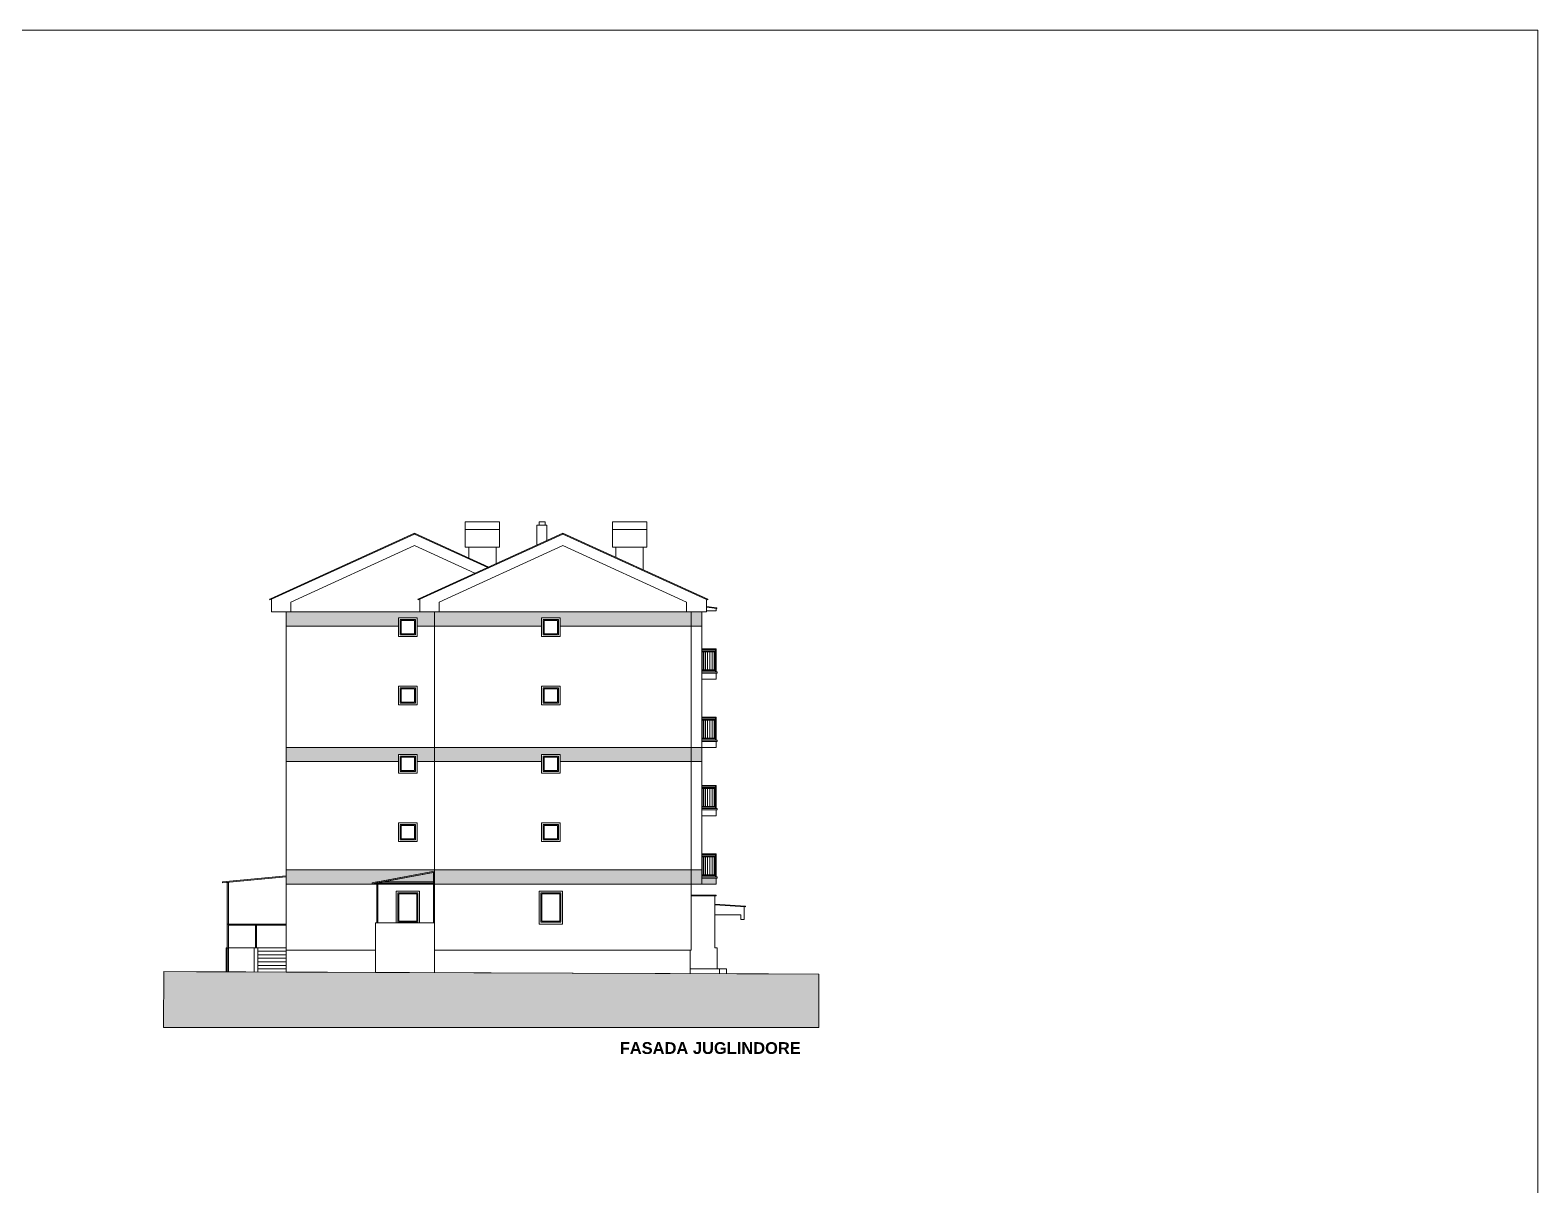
# Model space of a CAD drawing. Header units: feet. Extents: x 2791058 to 2855058, y -67651 to -18651.
# Drawn here: x 2823058 to 2855058, y -43151 to -18651 of the extents above; entities that cross this region are included whole.
import ezdxf

# ---------------------------------------------------------------- set-up
doc = ezdxf.new("R2010")
doc.units = ezdxf.units.FT
doc.header["$MEASUREMENT"] = 0
doc.linetypes.add('Hidden Line', pattern=[195.611112, 141.111112, -54.5])
for name, color, linetype, lineweight in [('2D Drafting - General_Pen_No__1', 7, 'Continuous', 0), ('Annotation - Text_Pen_No__1', 7, 'Continuous', 0), ('Exterior walls_Pen_No__1', 7, 'Continuous', 0), ('Exterior walls_Pen_No__80', 3, 'Continuous', 0), ('Lines_Pen_No__20', 1, 'Continuous', 0), ('Shell - Roof_Pen_No__1', 7, 'Continuous', 0), ('Shell - Roof_Pen_No__20', 1, 'Continuous', 0), ('Shell - Roof_Pen_No__21', 7, 'Continuous', 0)]:
    doc.layers.add(name, color=color, linetype=linetype, lineweight=lineweight)
doc.layers.add('2D Drafting - General_Pen_No__61', color=7, linetype='Continuous', lineweight=0, true_color=0x6a6a6a)
doc.layers.add('Structural - Bearing_Pen_No__61', color=7, linetype='Continuous', lineweight=0, true_color=0x6a6a6a)
doc.styles.add('GENERATED_STYLE_4', font='arialbd.ttf')

msp = doc.modelspace()

# ---------------------------------------------------------------- hatches: boundary and pattern name
at = {"layer": '2D Drafting - General_Pen_No__61', "linetype": 'Continuous', "lineweight": 0, "true_color": 0x6a6a6a}
msp.add_hatch(color=251, dxfattribs=at).paths.add_polyline_path([(2825896, -38627), (2839799, -38679), (2839794, -39816), (2825891, -39816)])
at = {"layer": 'Exterior walls_Pen_No__80', "linetype": 'Continuous', "lineweight": 0, "true_color": 0x7fff7f}
for points in [[(2837315, -30994), (2837315, -31294), (2834308, -31294), (2834308, -31119), (2833908, -31119), (2833908, -31294), (2831273, -31294), (2831273, -31119), (2830873, -31119), (2830873, -31294), (2828490, -31294), (2828490, -30994)], [(2837315, -33869), (2837315, -34169), (2834308, -34169), (2834308, -34019), (2833908, -34019), (2833908, -34169), (2831273, -34169), (2831273, -34019), (2830873, -34019), (2830873, -34169), (2828490, -34169), (2828490, -33869)], [(2828490, -36469), (2837315, -36469), (2837315, -36644), (2837615, -36644), (2837615, -36769), (2831640, -36769), (2831640, -36519), (2831640, -36494), (2830440, -36720), (2830415, -36725), (2830315, -36744), (2830320, -36768), (2830415, -36750), (2830415, -36769), (2828490, -36769)], [(2830415, -36750), (2830415, -36750), (2830417, -36750)], [(2830440, -36750), (2831615, -36750), (2831615, -36769), (2830440, -36769)], [(2830550, -36725), (2831615, -36524), (2831615, -36725)]]:
    msp.add_hatch(color=91, dxfattribs=at).paths.add_polyline_path(points)
at = {"layer": 'Structural - Bearing_Pen_No__61', "linetype": 'Continuous', "lineweight": 0, "true_color": 0x6a6a6a}
for points in [[(2828142, -30740), (2828177, -30724), (2831215, -29342), (2831215, -29326), (2828159, -30716), (2828136, -30727)], [(2832790, -30042), (2831215, -29326), (2831215, -29342), (2832772, -30051)], [(2831292, -30740), (2831327, -30724), (2834365, -29342), (2834365, -29326), (2831309, -30716), (2831286, -30727)], [(2834365, -29326), (2834365, -29342), (2837415, -30730), (2837438, -30740), (2837444, -30727)], [(2828488, -36594), (2827138, -36719), (2827140, -36744), (2828490, -36619), (2828490, -30994)], [(2837315, -31776), (2837465, -31776), (2837465, -31789), (2837315, -31789)], [(2837315, -33226), (2837465, -33226), (2837465, -33239), (2837315, -33239)], [(2837315, -34676), (2837465, -34676), (2837465, -34689), (2837315, -34689)], [(2837315, -36126), (2837465, -36126), (2837465, -36139), (2837315, -36139)], [(2827240, -36737), (2827240, -37619), (2827265, -37619), (2827265, -36737)], [(2831640, -36494), (2830315, -36744), (2830320, -36768), (2830415, -36750), (2830415, -36750), (2830417, -36750), (2831640, -36519)], [(2830440, -37594), (2830440, -36720), (2830415, -36725), (2830415, -37594)], [(2831615, -36750), (2831615, -36725), (2830550, -36725), (2830417, -36750)], [(2831640, -37594), (2831640, -36519), (2831615, -36524), (2831615, -37594)], [(2837615, -37004), (2837090, -37004), (2837090, -37019), (2837615, -37019)], [(2837590, -37198), (2837590, -37213), (2838240, -37255), (2838241, -37240)], [(2827265, -37619), (2827240, -37619), (2827240, -38132), (2827265, -38132)], [(2828490, -37644), (2828490, -37619), (2827265, -37619), (2827265, -37644)], [(2827865, -37644), (2827840, -37644), (2827840, -38119), (2827865, -38119)], [(2827265, -38132), (2827240, -38132), (2827240, -38632), (2827265, -38632)]]:
    msp.add_hatch(color=251, dxfattribs=at).paths.add_polyline_path(points)
h = msp.add_hatch(color=251, dxfattribs=at)
h.paths.add_polyline_path([(2837465, -32240), (2837315, -32240), (2837315, -32227), (2837343, -32227), (2837343, -31839), (2837315, -31839), (2837315, -31819), (2837465, -31819), (2837465, -31839), (2837436, -31839), (2837436, -32227), (2837465, -32227)])
h.paths.add_polyline_path([(2837431, -32227), (2837431, -31839), (2837392, -31839), (2837392, -32227)], flags=0)
h.paths.add_polyline_path([(2837348, -32227), (2837387, -32227), (2837387, -31839), (2837348, -31839)], flags=0)
h = msp.add_hatch(color=251, dxfattribs=at)
h.paths.add_polyline_path([(2837615, -31776), (2837615, -32269), (2837603, -32269), (2837603, -32240), (2837465, -32240), (2837465, -32227), (2837481, -32227), (2837481, -31839), (2837465, -31839), (2837465, -31819), (2837603, -31819), (2837603, -31789), (2837465, -31789), (2837465, -31776), (2837603, -31776)])
h.paths.add_polyline_path([(2837603, -31839), (2837580, -31839), (2837580, -32227), (2837603, -32227)], flags=0)
h.paths.add_polyline_path([(2837575, -31839), (2837536, -31839), (2837536, -32227), (2837575, -32227)], flags=0)
h.paths.add_polyline_path([(2837531, -31839), (2837486, -31839), (2837486, -32227), (2837531, -32227)], flags=0)
h = msp.add_hatch(color=251, dxfattribs=at)
h.paths.add_polyline_path([(2837465, -33690), (2837315, -33690), (2837315, -33677), (2837343, -33677), (2837343, -33289), (2837315, -33289), (2837315, -33269), (2837465, -33269), (2837465, -33289), (2837436, -33289), (2837436, -33677), (2837465, -33677)])
h.paths.add_polyline_path([(2837431, -33677), (2837431, -33289), (2837392, -33289), (2837392, -33677)], flags=0)
h.paths.add_polyline_path([(2837348, -33677), (2837387, -33677), (2837387, -33289), (2837348, -33289)], flags=0)
h = msp.add_hatch(color=251, dxfattribs=at)
h.paths.add_polyline_path([(2837615, -33226), (2837615, -33719), (2837603, -33719), (2837603, -33690), (2837465, -33690), (2837465, -33677), (2837481, -33677), (2837481, -33289), (2837465, -33289), (2837465, -33269), (2837603, -33269), (2837603, -33239), (2837465, -33239), (2837465, -33226), (2837603, -33226)])
h.paths.add_polyline_path([(2837603, -33289), (2837580, -33289), (2837580, -33677), (2837603, -33677)], flags=0)
h.paths.add_polyline_path([(2837575, -33289), (2837536, -33289), (2837536, -33677), (2837575, -33677)], flags=0)
h.paths.add_polyline_path([(2837531, -33289), (2837486, -33289), (2837486, -33677), (2837531, -33677)], flags=0)
h = msp.add_hatch(color=251, dxfattribs=at)
h.paths.add_polyline_path([(2837465, -35140), (2837315, -35140), (2837315, -35127), (2837343, -35127), (2837343, -34739), (2837315, -34739), (2837315, -34719), (2837465, -34719), (2837465, -34739), (2837436, -34739), (2837436, -35127), (2837465, -35127)])
h.paths.add_polyline_path([(2837431, -35127), (2837431, -34739), (2837392, -34739), (2837392, -35127)], flags=0)
h.paths.add_polyline_path([(2837348, -35127), (2837387, -35127), (2837387, -34739), (2837348, -34739)], flags=0)
h = msp.add_hatch(color=251, dxfattribs=at)
h.paths.add_polyline_path([(2837615, -34676), (2837615, -35169), (2837603, -35169), (2837603, -35140), (2837465, -35140), (2837465, -35127), (2837481, -35127), (2837481, -34739), (2837465, -34739), (2837465, -34719), (2837603, -34719), (2837603, -34689), (2837465, -34689), (2837465, -34676), (2837603, -34676)])
h.paths.add_polyline_path([(2837603, -34739), (2837580, -34739), (2837580, -35127), (2837603, -35127)], flags=0)
h.paths.add_polyline_path([(2837575, -34739), (2837536, -34739), (2837536, -35127), (2837575, -35127)], flags=0)
h.paths.add_polyline_path([(2837531, -34739), (2837486, -34739), (2837486, -35127), (2837531, -35127)], flags=0)
h = msp.add_hatch(color=251, dxfattribs=at)
h.paths.add_polyline_path([(2837615, -36126), (2837615, -36619), (2837603, -36619), (2837603, -36590), (2837465, -36590), (2837465, -36577), (2837481, -36577), (2837481, -36189), (2837465, -36189), (2837465, -36169), (2837603, -36169), (2837603, -36139), (2837465, -36139), (2837465, -36126), (2837603, -36126)])
h.paths.add_polyline_path([(2837603, -36189), (2837580, -36189), (2837580, -36577), (2837603, -36577)], flags=0)
h.paths.add_polyline_path([(2837575, -36189), (2837536, -36189), (2837536, -36577), (2837575, -36577)], flags=0)
h.paths.add_polyline_path([(2837531, -36189), (2837486, -36189), (2837486, -36577), (2837531, -36577)], flags=0)
h = msp.add_hatch(color=251, dxfattribs=at)
h.paths.add_polyline_path([(2837465, -36590), (2837315, -36590), (2837315, -36577), (2837343, -36577), (2837343, -36189), (2837315, -36189), (2837315, -36169), (2837465, -36169), (2837465, -36189), (2837436, -36189), (2837436, -36577), (2837465, -36577)])
h.paths.add_polyline_path([(2837431, -36577), (2837431, -36189), (2837392, -36189), (2837392, -36577)], flags=0)
h.paths.add_polyline_path([(2837348, -36577), (2837387, -36577), (2837387, -36189), (2837348, -36189)], flags=0)

# ---------------------------------------------------------------- linework, layer by layer
at = {"layer": '2D Drafting - General_Pen_No__1', "color": 7, "linetype": 'Continuous', "lineweight": 0, "flags": 128}
msp.add_lwpolyline([(2825896, -38627), (2839799, -38679), (2839794, -39816), (2825891, -39816)], close=True, dxfattribs=at)
at = {"layer": 'Exterior walls_Pen_No__1', "color": 7, "linetype": 'Continuous', "lineweight": 0, "flags": 128}
for points in [[(2837315, -30994), (2837315, -31294), (2834308, -31294), (2834308, -31119), (2833908, -31119), (2833908, -31294), (2831273, -31294), (2831273, -31119), (2830873, -31119), (2830873, -31294), (2828490, -31294), (2828490, -30994)], [(2837315, -33869), (2837315, -34169), (2834308, -34169), (2834308, -34019), (2833908, -34019), (2833908, -34169), (2831273, -34169), (2831273, -34019), (2830873, -34019), (2830873, -34169), (2828490, -34169), (2828490, -33869)], [(2828490, -36469), (2837315, -36469), (2837315, -36644), (2837615, -36644), (2837615, -36769), (2831640, -36769), (2831640, -36519), (2831640, -36494), (2830440, -36720), (2830415, -36725), (2830315, -36744), (2830320, -36768), (2830415, -36750), (2830415, -36769), (2828490, -36769)], [(2830415, -36750), (2830415, -36750), (2830417, -36750)], [(2830440, -36750), (2831615, -36750), (2831615, -36769), (2830440, -36769)], [(2830550, -36725), (2831615, -36524), (2831615, -36725)]]:
    msp.add_lwpolyline(points, close=True, dxfattribs=at)
at = {"layer": 'Lines_Pen_No__20', "color": 1, "linetype": 'Hidden Line', "lineweight": 0}
for p, q in [((2830873, -31189), (2830873, -31119)), ((2831273, -31119), (2830873, -31119)), ((2830873, -31189), (2830873, -31119)), ((2831273, -31189), (2831273, -31119)), ((2833908, -31189), (2833908, -31119)), ((2834308, -31119), (2833908, -31119)), ((2833908, -31189), (2833908, -31119)), ((2834308, -31189), (2834308, -31119)), ((2830873, -32639), (2830873, -32569)), ((2831273, -32569), (2830873, -32569)), ((2830873, -32639), (2830873, -32569)), ((2831273, -32639), (2831273, -32569)), ((2833908, -32639), (2833908, -32569)), ((2834308, -32569), (2833908, -32569)), ((2833908, -32639), (2833908, -32569)), ((2834308, -32639), (2834308, -32569)), ((2830873, -34089), (2830873, -34019)), ((2831273, -34019), (2830873, -34019)), ((2830873, -34089), (2830873, -34019)), ((2831273, -34089), (2831273, -34019)), ((2833908, -34089), (2833908, -34019)), ((2834308, -34019), (2833908, -34019)), ((2833908, -34089), (2833908, -34019)), ((2834308, -34089), (2834308, -34019)), ((2830873, -35539), (2830873, -35469)), ((2831273, -35469), (2830873, -35469)), ((2830873, -35539), (2830873, -35469)), ((2831273, -35539), (2831273, -35469)), ((2833908, -35539), (2833908, -35469)), ((2834308, -35469), (2833908, -35469)), ((2833908, -35539), (2833908, -35469)), ((2834308, -35539), (2834308, -35469)), ((2831323, -36919), (2830823, -36919)), ((2830823, -36989), (2830823, -36919)), ((2831323, -36989), (2831323, -36919)), ((2834358, -36919), (2833858, -36919)), ((2833858, -36989), (2833858, -36919)), ((2834358, -36989), (2834358, -36919))]:
    msp.add_line(p, q, dxfattribs=at)
at = {"layer": 'Lines_Pen_No__20', "color": 1, "linetype": 'Continuous', "lineweight": 0}
for p, q in [((2831323, -36919), (2830823, -36919)), ((2830823, -36919), (2830823, -37594)), ((2830863, -36959), (2830863, -37579)), ((2831283, -36959), (2830863, -36959)), ((2830883, -36979), (2830883, -37559)), ((2831263, -36979), (2830883, -36979)), ((2831263, -37559), (2831263, -36979)), ((2831283, -37579), (2831283, -36959)), ((2831323, -36989), (2831323, -36919)), ((2831323, -36989), (2831323, -37594)), ((2834358, -36919), (2833858, -36919)), ((2833858, -36919), (2833858, -37619)), ((2833898, -36959), (2833898, -37579)), ((2834318, -36959), (2833898, -36959)), ((2833918, -36979), (2833918, -37559)), ((2834298, -36979), (2833918, -36979)), ((2834298, -37559), (2834298, -36979)), ((2834318, -37579), (2834318, -36959)), ((2834358, -37619), (2834358, -36919)), ((2830863, -37579), (2831283, -37579)), ((2830883, -37559), (2831263, -37559)), ((2833858, -37619), (2834358, -37619)), ((2833898, -37579), (2834318, -37579)), ((2833918, -37559), (2834298, -37559))]:
    msp.add_line(p, q, dxfattribs=at)
for points in [[(2830873, -31119), (2831273, -31119), (2831273, -31519), (2830873, -31519)], [(2830913, -31159), (2831233, -31159), (2831233, -31479), (2830913, -31479)], [(2830933, -31179), (2831213, -31179), (2831213, -31459), (2830933, -31459)], [(2833908, -31119), (2834308, -31119), (2834308, -31519), (2833908, -31519)], [(2833948, -31159), (2834268, -31159), (2834268, -31479), (2833948, -31479)], [(2833968, -31179), (2834248, -31179), (2834248, -31459), (2833968, -31459)], [(2830873, -32569), (2831273, -32569), (2831273, -32969), (2830873, -32969)], [(2830913, -32609), (2831233, -32609), (2831233, -32929), (2830913, -32929)], [(2830933, -32629), (2831213, -32629), (2831213, -32909), (2830933, -32909)], [(2833908, -32569), (2834308, -32569), (2834308, -32969), (2833908, -32969)], [(2833948, -32609), (2834268, -32609), (2834268, -32929), (2833948, -32929)], [(2833968, -32629), (2834248, -32629), (2834248, -32909), (2833968, -32909)], [(2830873, -34019), (2831273, -34019), (2831273, -34419), (2830873, -34419)], [(2830913, -34059), (2831233, -34059), (2831233, -34379), (2830913, -34379)], [(2830933, -34079), (2831213, -34079), (2831213, -34359), (2830933, -34359)], [(2833908, -34019), (2834308, -34019), (2834308, -34419), (2833908, -34419)], [(2833948, -34059), (2834268, -34059), (2834268, -34379), (2833948, -34379)], [(2833968, -34079), (2834248, -34079), (2834248, -34359), (2833968, -34359)], [(2830873, -35469), (2831273, -35469), (2831273, -35869), (2830873, -35869)], [(2830913, -35509), (2831233, -35509), (2831233, -35829), (2830913, -35829)], [(2833908, -35469), (2834308, -35469), (2834308, -35869), (2833908, -35869)], [(2833948, -35509), (2834268, -35509), (2834268, -35829), (2833948, -35829)], [(2830933, -35529), (2831213, -35529), (2831213, -35809), (2830933, -35809)], [(2833968, -35529), (2834248, -35529), (2834248, -35809), (2833968, -35809)]]:
    msp.add_lwpolyline(points, close=True, dxfattribs=at)
at = {"layer": 'Shell - Roof_Pen_No__1', "color": 7, "linetype": 'Continuous', "lineweight": 0}
for p, q in [((2833985, -29081), (2833860, -29081)), ((2834025, -29156), (2833815, -29156)), ((2833815, -29156), (2833815, -29576)), ((2834025, -29156), (2834025, -29481))]:
    msp.add_line(p, q, dxfattribs=at)
at = {"layer": 'Shell - Roof_Pen_No__20', "color": 1, "linetype": 'Continuous', "lineweight": 0}
for p, q in [((2831273, -31119), (2830873, -31119)), ((2830873, -31119), (2830873, -31519)), ((2831273, -31119), (2830873, -31119)), ((2830873, -31119), (2830873, -31519)), ((2831273, -31519), (2831273, -31119)), ((2831273, -31519), (2831273, -31119)), ((2834308, -31119), (2833908, -31119)), ((2833908, -31119), (2833908, -31519)), ((2834308, -31119), (2833908, -31119)), ((2833908, -31119), (2833908, -31519)), ((2834308, -31519), (2834308, -31119)), ((2834308, -31519), (2834308, -31119)), ((2830873, -31519), (2831273, -31519)), ((2830873, -31519), (2831273, -31519)), ((2833908, -31519), (2834308, -31519)), ((2833908, -31519), (2834308, -31519)), ((2831273, -32569), (2830873, -32569)), ((2830873, -32569), (2830873, -32969)), ((2831273, -32569), (2830873, -32569)), ((2830873, -32569), (2830873, -32969)), ((2831273, -32969), (2831273, -32569)), ((2831273, -32969), (2831273, -32569)), ((2834308, -32569), (2833908, -32569)), ((2833908, -32569), (2833908, -32969)), ((2834308, -32569), (2833908, -32569)), ((2833908, -32569), (2833908, -32969)), ((2834308, -32969), (2834308, -32569)), ((2834308, -32969), (2834308, -32569)), ((2830873, -32969), (2831273, -32969)), ((2830873, -32969), (2831273, -32969)), ((2833908, -32969), (2834308, -32969)), ((2833908, -32969), (2834308, -32969)), ((2831273, -34019), (2830873, -34019)), ((2830873, -34019), (2830873, -34419)), ((2831273, -34019), (2830873, -34019)), ((2830873, -34019), (2830873, -34419)), ((2831273, -34419), (2831273, -34019)), ((2831273, -34419), (2831273, -34019)), ((2834308, -34019), (2833908, -34019)), ((2833908, -34019), (2833908, -34419)), ((2834308, -34019), (2833908, -34019)), ((2833908, -34019), (2833908, -34419)), ((2834308, -34419), (2834308, -34019)), ((2834308, -34419), (2834308, -34019)), ((2830873, -34419), (2831273, -34419)), ((2830873, -34419), (2831273, -34419)), ((2833908, -34419), (2834308, -34419)), ((2833908, -34419), (2834308, -34419)), ((2831273, -35469), (2830873, -35469)), ((2830873, -35469), (2830873, -35869)), ((2831273, -35469), (2830873, -35469)), ((2830873, -35469), (2830873, -35869)), ((2831273, -35869), (2831273, -35469)), ((2831273, -35869), (2831273, -35469)), ((2834308, -35469), (2833908, -35469)), ((2833908, -35469), (2833908, -35869)), ((2834308, -35469), (2833908, -35469)), ((2833908, -35469), (2833908, -35869)), ((2834308, -35869), (2834308, -35469)), ((2834308, -35869), (2834308, -35469)), ((2830873, -35869), (2831273, -35869)), ((2830873, -35869), (2831273, -35869)), ((2833908, -35869), (2834308, -35869)), ((2833908, -35869), (2834308, -35869))]:
    msp.add_line(p, q, dxfattribs=at)
at = {"layer": 'Shell - Roof_Pen_No__21', "color": 7, "linetype": 'Continuous', "lineweight": 0}
for p, q in [((2791058, -18651), (2855058, -18651)), ((2855058, -67651), (2855058, -18651)), ((2855058, -67651), (2855058, -18651)), ((2833020, -29081), (2832290, -29081)), ((2832290, -29618), (2832290, -29081)), ((2833020, -29618), (2833020, -29081)), ((2833860, -29081), (2833860, -29156)), ((2833985, -29081), (2833985, -29156)), ((2836145, -29081), (2835415, -29081)), ((2835415, -29618), (2835415, -29081)), ((2836145, -29618), (2836145, -29081)), ((2828159, -30716), (2831215, -29326)), ((2831215, -29342), (2828177, -30724)), ((2831215, -29326), (2832790, -30042)), ((2831215, -29342), (2831215, -29326)), ((2832772, -30051), (2831215, -29342)), ((2831309, -30716), (2834365, -29326)), ((2834365, -29342), (2831327, -30724)), ((2833020, -29243), (2832290, -29243)), ((2834365, -29326), (2837444, -30727)), ((2834365, -29342), (2834365, -29326)), ((2837415, -30730), (2834365, -29342)), ((2836145, -29243), (2835415, -29243)), ((2828590, -30791), (2831215, -29586)), ((2831215, -29586), (2832498, -30175)), ((2831740, -30791), (2834365, -29586)), ((2832365, -29618), (2832290, -29618)), ((2832945, -29618), (2832365, -29618)), ((2832365, -29618), (2832365, -29849)), ((2832945, -29618), (2833020, -29618)), ((2832945, -29618), (2832945, -29972)), ((2834365, -29586), (2836990, -30791)), ((2835490, -29618), (2835415, -29618)), ((2836070, -29618), (2835490, -29618)), ((2835490, -29618), (2835490, -29838)), ((2836070, -29618), (2836145, -29618)), ((2836070, -29618), (2836070, -30102)), ((2828159, -30716), (2828136, -30727)), ((2831309, -30716), (2831286, -30727)), ((2828136, -30727), (2828142, -30740)), ((2828177, -30724), (2828142, -30740)), ((2828177, -30994), (2828177, -30724)), ((2828590, -30994), (2828177, -30994)), ((2828490, -30994), (2828490, -38636)), ((2828590, -30994), (2828590, -30791)), ((2831286, -30727), (2831292, -30740)), ((2831327, -30724), (2831292, -30740)), ((2831327, -30994), (2831327, -30724)), ((2831740, -30994), (2831327, -30994)), ((2831640, -30994), (2831640, -38648)), ((2831740, -30994), (2831740, -30791)), ((2836990, -30994), (2836990, -30791)), ((2836990, -30994), (2837415, -30994)), ((2837090, -30994), (2837090, -38169)), ((2837315, -30994), (2837315, -36769)), ((2837415, -30730), (2837438, -30740)), ((2837415, -30994), (2837415, -30730)), ((2837415, -30881), (2837633, -30905)), ((2837415, -30896), (2837631, -30920)), ((2837415, -30969), (2837615, -30969)), ((2837444, -30727), (2837438, -30740)), ((2837615, -30969), (2837615, -30919)), ((2837631, -30920), (2837633, -30905)), ((2837615, -32269), (2837315, -32269)), ((2837640, -32294), (2837315, -32294)), ((2837615, -32269), (2837640, -32269)), ((2837615, -32419), (2837615, -32294)), ((2837640, -32269), (2837640, -32294)), ((2837315, -32419), (2837615, -32419)), ((2837615, -33719), (2837315, -33719)), ((2837640, -33744), (2837315, -33744)), ((2837315, -33869), (2837615, -33869)), ((2837615, -33719), (2837640, -33719)), ((2837615, -33869), (2837615, -33744)), ((2837640, -33719), (2837640, -33744)), ((2837615, -35169), (2837315, -35169)), ((2837640, -35194), (2837315, -35194)), ((2837615, -35169), (2837640, -35169)), ((2837615, -35319), (2837615, -35194)), ((2837640, -35169), (2837640, -35194)), ((2837315, -35319), (2837615, -35319)), ((2827138, -36719), (2828488, -36594)), ((2827138, -36719), (2827140, -36744)), ((2827140, -36744), (2828490, -36619)), ((2827240, -38632), (2827240, -36737)), ((2827265, -38632), (2827265, -36737)), ((2830315, -36744), (2831640, -36494)), ((2830320, -36768), (2830315, -36744)), ((2830320, -36768), (2831645, -36518)), ((2830415, -36750), (2830415, -37594)), ((2831615, -36750), (2830415, -36750)), ((2831615, -36725), (2830550, -36725)), ((2831615, -36524), (2831615, -37594)), ((2837315, -36769), (2837090, -36769)), ((2837615, -36619), (2837315, -36619)), ((2837640, -36644), (2837315, -36644)), ((2837315, -36769), (2837615, -36769)), ((2837615, -36619), (2837640, -36619)), ((2837615, -36769), (2837615, -36644)), ((2837640, -36619), (2837640, -36644)), ((2831323, -36919), (2830823, -36919)), ((2830823, -36919), (2830823, -37594)), ((2834358, -36919), (2833858, -36919)), ((2833858, -36919), (2833858, -37619)), ((2834358, -37619), (2834358, -36919)), ((2837090, -37004), (2837615, -37004)), ((2837090, -37019), (2837615, -37019)), ((2837590, -38121), (2837590, -37019)), ((2837615, -37019), (2837615, -37004)), ((2838241, -37240), (2837590, -37198)), ((2838240, -37255), (2837590, -37213)), ((2838140, -37421), (2837590, -37421)), ((2838140, -37519), (2838140, -37421)), ((2838215, -37254), (2838215, -37519)), ((2838240, -37255), (2838241, -37240)), ((2827265, -37619), (2827240, -37619)), ((2827265, -37619), (2828490, -37619)), ((2827265, -37644), (2828490, -37644)), ((2827840, -38119), (2827840, -37644)), ((2827865, -38119), (2827865, -37644)), ((2830390, -37594), (2830390, -38644)), ((2830390, -37594), (2831640, -37594)), ((2833858, -37619), (2834358, -37619)), ((2838215, -37519), (2838140, -37519)), ((2827215, -38632), (2827215, -38119)), ((2827215, -38119), (2827240, -38119)), ((2827265, -38132), (2827240, -38132)), ((2827265, -38119), (2828490, -38119)), ((2827815, -38634), (2827815, -38119)), ((2827890, -38634), (2827890, -38119)), ((2827890, -38194), (2828490, -38194)), ((2827890, -38269), (2828490, -38269)), ((2827890, -38344), (2828490, -38344)), ((2830390, -38169), (2828490, -38169)), ((2831640, -38169), (2837090, -38169)), ((2837065, -38669), (2837065, -38169)), ((2837640, -38121), (2837590, -38121)), ((2837640, -38121), (2837640, -38571)), ((2830390, -38644), (2826586, -38629)), ((2827890, -38419), (2828490, -38419)), ((2827890, -38494), (2828490, -38494)), ((2827890, -38569), (2828490, -38569)), ((2830390, -38644), (2838726, -38675)), ((2837840, -38571), (2837065, -38571)), ((2837640, -38671), (2837640, -38671)), ((2837690, -38671), (2837690, -38571)), ((2837840, -38671), (2837840, -38571))]:
    msp.add_line(p, q, dxfattribs=at)
at = {"layer": 'Structural - Bearing_Pen_No__61', "color": 251, "linetype": 'Continuous', "lineweight": 0, "true_color": 0x6a6a6a, "flags": 128}
for points in [[(2828142, -30740), (2828177, -30724), (2831215, -29342), (2831215, -29326), (2828159, -30716), (2828136, -30727)], [(2832790, -30042), (2831215, -29326), (2831215, -29342), (2832772, -30051)], [(2831292, -30740), (2831327, -30724), (2834365, -29342), (2834365, -29326), (2831309, -30716), (2831286, -30727)], [(2834365, -29326), (2834365, -29342), (2837415, -30730), (2837438, -30740), (2837444, -30727)], [(2828488, -36594), (2827138, -36719), (2827140, -36744), (2828490, -36619), (2828490, -30994)], [(2837315, -31776), (2837465, -31776), (2837465, -31789), (2837315, -31789)], [(2837465, -32240), (2837315, -32240), (2837315, -32227), (2837343, -32227), (2837343, -31839), (2837315, -31839), (2837315, -31819), (2837465, -31819), (2837465, -31839), (2837436, -31839), (2837436, -32227), (2837465, -32227)], [(2837348, -32227), (2837387, -32227), (2837387, -31839), (2837348, -31839)], [(2837431, -32227), (2837431, -31839), (2837392, -31839), (2837392, -32227)], [(2837615, -31776), (2837615, -32269), (2837603, -32269), (2837603, -32240), (2837465, -32240), (2837465, -32227), (2837481, -32227), (2837481, -31839), (2837465, -31839), (2837465, -31819), (2837603, -31819), (2837603, -31789), (2837465, -31789), (2837465, -31776), (2837603, -31776)], [(2837531, -31839), (2837486, -31839), (2837486, -32227), (2837531, -32227)], [(2837575, -31839), (2837536, -31839), (2837536, -32227), (2837575, -32227)], [(2837603, -31839), (2837580, -31839), (2837580, -32227), (2837603, -32227)], [(2837315, -33226), (2837465, -33226), (2837465, -33239), (2837315, -33239)], [(2837465, -33690), (2837315, -33690), (2837315, -33677), (2837343, -33677), (2837343, -33289), (2837315, -33289), (2837315, -33269), (2837465, -33269), (2837465, -33289), (2837436, -33289), (2837436, -33677), (2837465, -33677)], [(2837615, -33226), (2837615, -33719), (2837603, -33719), (2837603, -33690), (2837465, -33690), (2837465, -33677), (2837481, -33677), (2837481, -33289), (2837465, -33289), (2837465, -33269), (2837603, -33269), (2837603, -33239), (2837465, -33239), (2837465, -33226), (2837603, -33226)], [(2837348, -33677), (2837387, -33677), (2837387, -33289), (2837348, -33289)], [(2837431, -33677), (2837431, -33289), (2837392, -33289), (2837392, -33677)], [(2837531, -33289), (2837486, -33289), (2837486, -33677), (2837531, -33677)], [(2837575, -33289), (2837536, -33289), (2837536, -33677), (2837575, -33677)], [(2837603, -33289), (2837580, -33289), (2837580, -33677), (2837603, -33677)], [(2837315, -34676), (2837465, -34676), (2837465, -34689), (2837315, -34689)], [(2837465, -35140), (2837315, -35140), (2837315, -35127), (2837343, -35127), (2837343, -34739), (2837315, -34739), (2837315, -34719), (2837465, -34719), (2837465, -34739), (2837436, -34739), (2837436, -35127), (2837465, -35127)], [(2837348, -35127), (2837387, -35127), (2837387, -34739), (2837348, -34739)], [(2837431, -35127), (2837431, -34739), (2837392, -34739), (2837392, -35127)], [(2837615, -34676), (2837615, -35169), (2837603, -35169), (2837603, -35140), (2837465, -35140), (2837465, -35127), (2837481, -35127), (2837481, -34739), (2837465, -34739), (2837465, -34719), (2837603, -34719), (2837603, -34689), (2837465, -34689), (2837465, -34676), (2837603, -34676)], [(2837531, -34739), (2837486, -34739), (2837486, -35127), (2837531, -35127)], [(2837575, -34739), (2837536, -34739), (2837536, -35127), (2837575, -35127)], [(2837603, -34739), (2837580, -34739), (2837580, -35127), (2837603, -35127)], [(2837315, -36126), (2837465, -36126), (2837465, -36139), (2837315, -36139)], [(2837615, -36126), (2837615, -36619), (2837603, -36619), (2837603, -36590), (2837465, -36590), (2837465, -36577), (2837481, -36577), (2837481, -36189), (2837465, -36189), (2837465, -36169), (2837603, -36169), (2837603, -36139), (2837465, -36139), (2837465, -36126), (2837603, -36126)], [(2837465, -36590), (2837315, -36590), (2837315, -36577), (2837343, -36577), (2837343, -36189), (2837315, -36189), (2837315, -36169), (2837465, -36169), (2837465, -36189), (2837436, -36189), (2837436, -36577), (2837465, -36577)], [(2837348, -36577), (2837387, -36577), (2837387, -36189), (2837348, -36189)], [(2837431, -36577), (2837431, -36189), (2837392, -36189), (2837392, -36577)], [(2837531, -36189), (2837486, -36189), (2837486, -36577), (2837531, -36577)], [(2837575, -36189), (2837536, -36189), (2837536, -36577), (2837575, -36577)], [(2837603, -36189), (2837580, -36189), (2837580, -36577), (2837603, -36577)], [(2827240, -36737), (2827240, -37619), (2827265, -37619), (2827265, -36737)], [(2831640, -36494), (2830315, -36744), (2830320, -36768), (2830415, -36750), (2830415, -36750), (2830417, -36750), (2831640, -36519)], [(2830440, -37594), (2830440, -36720), (2830415, -36725), (2830415, -37594)], [(2831615, -36750), (2831615, -36725), (2830550, -36725), (2830417, -36750)], [(2831640, -37594), (2831640, -36519), (2831615, -36524), (2831615, -37594)], [(2837615, -37004), (2837090, -37004), (2837090, -37019), (2837615, -37019)], [(2837590, -37198), (2837590, -37213), (2838240, -37255), (2838241, -37240)], [(2827265, -37619), (2827240, -37619), (2827240, -38132), (2827265, -38132)], [(2828490, -37644), (2828490, -37619), (2827265, -37619), (2827265, -37644)], [(2827865, -37644), (2827840, -37644), (2827840, -38119), (2827865, -38119)], [(2827265, -38132), (2827240, -38132), (2827240, -38632), (2827265, -38632)]]:
    msp.add_lwpolyline(points, close=True, dxfattribs=at)

# ---------------------------------------------------------------- texts
at = {"layer": 'Annotation - Text_Pen_No__1', "color": 7, "linetype": 'Continuous', "lineweight": 0, "insert": (2837492, -40124), "char_height": 250, "attachment_point": 2, "style": 'GENERATED_STYLE_4'}
msp.add_mtext('\\A1;FASADA JUGLINDORE', dxfattribs=at)

doc.saveas('drawing.dxf')
